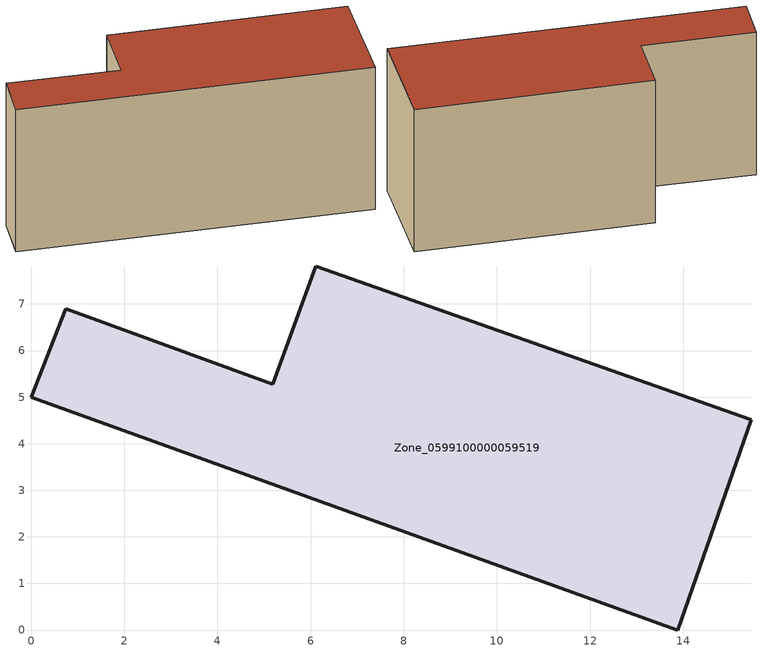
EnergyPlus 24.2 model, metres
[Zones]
Zone_0599100000059519
 floor ground (C_G): 13.88,0 0,5 0.74,6.9 5.18,5.27 6.11,7.82 15.46,4.51 z0
 wall outside (C_F): 0,5 13.88,0 15.46,4.51 6.11,7.82 5.18,5.27 0.74,6.9 0,5 z0:6.71
 roof outside (C_R): 0.74,6.9 0,5 13.88,0 15.46,4.51 6.11,7.82 5.18,5.27 z6.71
[BUILDING]
Pand.0599100000059519: North Axis=0; Terrain=City; Loads Convergence Tolerance Value=0.04; Temperature Convergence Tolerance Value=0.4; Solar Distribution=FullExterior; Maximum Number of Warmup Days=25; Minimum Number of Warmup Days=1
[Site:Location]
Rotterdam.The.Hague.AP_ZH_NLD Design_Conditions: Latitude=51.96; Longitude=4.45; Time Zone=1; Elevation=-4.5
[SITE:GROUNDTEMPERATURE:BUILDINGSURFACE]
18, 18, 18, 18, 18, 18, 18, 18, 18, 18, 18, 18
[MATERIAL] Thermal Absorptance=0.9; Solar Absorptance=0.7; Visible Absorptance=0.7
Name | Roughness | Thickness | Conductivity | Density | Specific Heat
G.TI.1946 | MediumSmooth | 0.15 | 1 | 540 | 1210
F.TI.1946 | Rough | 0.3 | 0.857143 | 1920 | 840
R.TI.1946 | MediumRough | 0.2 | 0.1 | 1500 | 1000
[CONSTRUCTION]
C_G: G.TI.1946
C_F: F.TI.1946
C_R: R.TI.1946
[ZONE]
Zone_0599100000059519: Type=1; Multiplier=1; Ceiling Height=Autocalculate; Volume=Autocalculate; Floor Area=autocalculate; Part of Total Floor Area=Yes
[ZONEINFILTRATION:DESIGNFLOWRATE]
Infil_Zone_0599100000059519: Zone or ZoneList or Space or SpaceList=Zone_0599100000059519; Schedule=AlwaysOn; Design Flow Rate Calculation Method=Flow/Area; Flow Rate per Floor Area=0.003; Constant Term Coefficient=1; Temperature Term Coefficient=0; Velocity Term Coefficient=0; Velocity Squared Term Coefficient=0
[HVACTEMPLATE:ZONE:IDEALLOADSAIRSYSTEM]
Zone_0599100000059519: Maximum Heating Supply Air Temperature=50; Minimum Cooling Supply Air Temperature=13; Maximum Heating Supply Air Humidity Ratio=0.0156; Minimum Cooling Supply Air Humidity Ratio=0.0077; Heating Limit=NoLimit; Cooling Limit=NoLimit; Dehumidification Control Type=ConstantSensibleHeatRatio; Cooling Sensible Heat Ratio=0.7; Dehumidification Setpoint=60; Humidification Control Type=None; Humidification Setpoint=30; Outdoor Air Method=None; Outdoor Air Flow Rate per Person=0.00944; Outdoor Air Flow Rate per Zone Floor Area=0; Outdoor Air Flow Rate per Zone=0; Demand Controlled Ventilation Type=None; Outdoor Air Economizer Type=NoEconomizer; Heat Recovery Type=None; Sensible Heat Recovery Effectiveness=0.7; Latent Heat Recovery Effectiveness=0.65
[ZONECONTROL:THERMOSTAT]
ThermostatControl_Zone_0599100000059519: Zone or ZoneList=Zone_0599100000059519; Control Type Schedule=DualSetpointControlType; Control 1=Thermostat_Zone_0599100000059519; Temperature Difference Between Cutout And Setpoint=0
[THERMOSTATSETPOINT:DUALSETPOINT]
Thermostat_Zone_0599100000059519: Heating Setpoint Temperature Schedule=HeatingSetpoint_Zone_0599100000059519; Cooling Setpoint Temperature Schedule=CoolingSetpoint_Zone_0599100000059519
[SCHEDULE:COMPACT]
HeatingSetpoint_Zone_0599100000059519: Through: 12/31, For: AllDays, Until: 24:00, 21
CoolingSetpoint_Zone_0599100000059519: Through: 12/31, For: AllDays, Until: 24:00, 24
DualSetpointControlType: Through: 12/31, For: AllDays, Until: 24:00, 4
AlwaysOn: Through: 12/31, For: AllDays, Until: 24:00, 1
